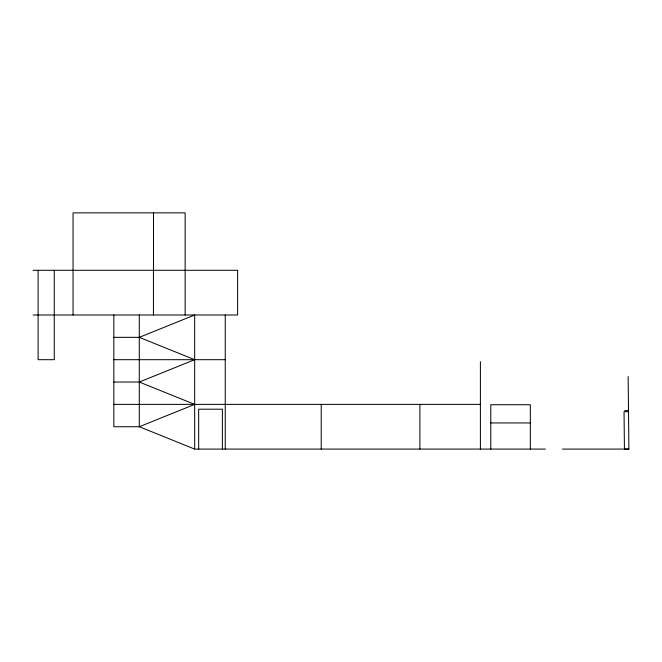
<?xml version="1.0" encoding="UTF-8"?>
<svg xmlns="http://www.w3.org/2000/svg" width="662" height="662" viewBox="0 0 662 662"><rect width="100%" height="100%" fill="white"/><g stroke="black" fill="none" stroke-linecap="round" stroke-linejoin="round"><path stroke-width="0.99" d="M113.847 337.339L139.293 337.339L194.669 314.988L194.669 449.084L545.38 449.084M113.847 382.032L139.293 382.032L194.669 359.689L139.293 337.339M624.713 410.614L628.495 410.572M628.511 411.698L624.043 411.747L624.432 449.126L628.9 449.084L628.147 376.537M33.1 270.295L237.625 270.295L237.625 314.988L33.1 314.988M113.847 359.689L225.245 359.689M113.847 404.383L480.397 404.383M490.799 422.952L530.336 422.952M562.51 449.084L628.9 449.084M139.293 382.032L194.669 404.383L139.293 426.733L113.847 426.733L113.847 314.988M194.669 449.084L139.293 426.733L139.293 314.988M530.336 449.084L530.336 404.73L490.799 404.73L490.799 449.084M480.397 361.7L480.397 449.084M419.89 404.383L419.89 449.084M321.211 404.383L321.211 449.084M225.245 314.988L225.245 449.084M222.391 449.084L222.391 409.199L198.666 409.199L198.666 449.084M185.137 314.988L185.137 212.874L73.052 212.874L73.052 314.988M153.501 212.874L153.501 270.295M153.435 270.295L153.435 314.988M54.267 270.295L54.267 359.689L38.106 359.689L38.106 270.295"/></g></svg>
